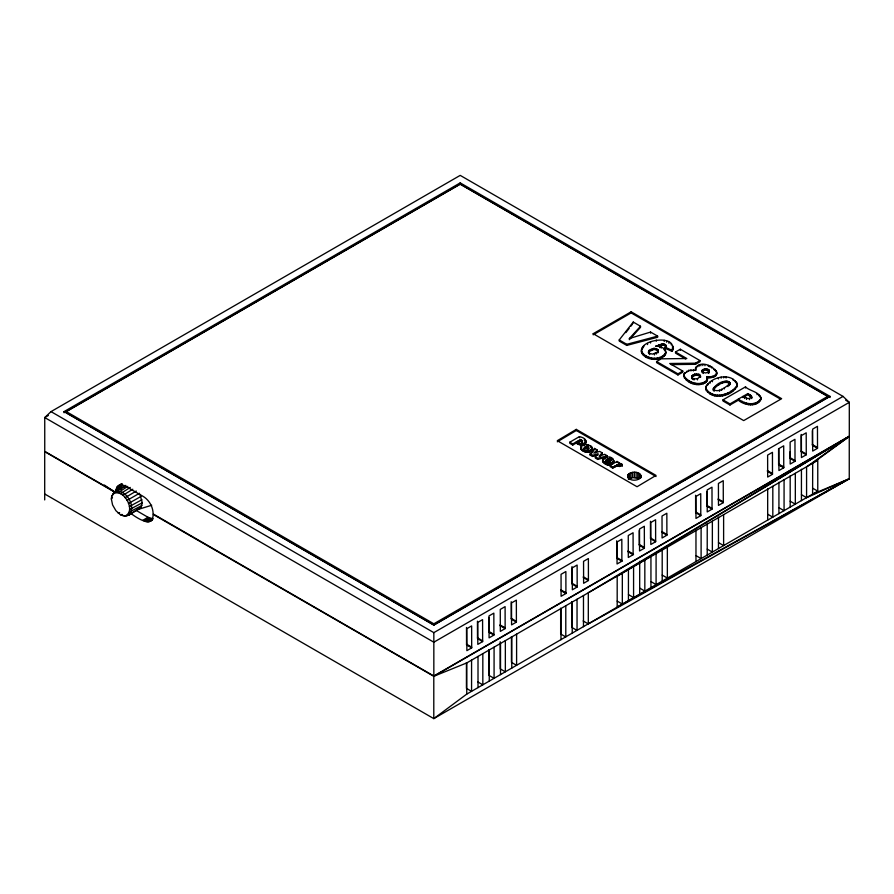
<?xml version="1.0" encoding="UTF-8"?>
<svg xmlns="http://www.w3.org/2000/svg" width="894" height="894" viewBox="0 0 894 894"><rect width="100%" height="100%" fill="white"/><g stroke="black" fill="none" stroke-linecap="round" stroke-linejoin="round"><path stroke-width="1.34" d="M121.036 489.364L122.232 484.012L117.002 487.029L115.829 490.828L121.059 487.811M580.999 447.223C583.313 456.465 600.857 446.788 586.207 444.631C571.154 446.776 592.163 458.857 592.04 447.603M580.988 448.989L581.748 447.168M706.942 376.62L706.942 377.737C731.068 378.263 703.645 355.22 695.532 368.015L695.934 370.272L688.749 370.339L683.999 373.949C683.586 383.839 701.6 388.566 707.344 380.654L706.942 376.62C710.384 377.022 715.446 376.72 716.776 372.876M695.532 369.133L695.487 370.172L695.532 368.015M737.282 386.186C735.203 371.39 709.367 376.005 705.679 387.974C709.791 401.898 734.957 396.623 737.382 384.062M707.344 380.654L707.512 378.128M139.956 494.337L142.269 502.786L140.984 507.613L128.937 515.1L125.082 516.017L120.5 514.788L115.929 510.731L112.577 504.92L111.348 498.93L111.661 496.371L115.292 491.476L125.808 485.397L124.277 486.828M125.082 516.017C136.994 510.988 122.88 486.548 112.577 494.348M783.747 467.774L778.931 470.557L778.875 448.598L783.703 445.815L783.747 467.774L778.607 464.802L778.573 448.777M795.012 461.282L790.184 464.064L790.128 442.105L794.956 439.323L795.012 461.282L789.86 458.309L789.849 452.006M683.765 376.586L683.999 373.949M577.155 442.508L572.763 445.044L569.78 443.323L569.78 442.206L579.424 436.63C592.141 439.423 582.653 447.659 576.351 441.871L576.351 442.977C578.295 446.072 588.151 445.503 585.089 441.077M760.76 400.009C761.833 392.041 749.541 391.27 745.507 386.867L723 399.864L723 400.981L729.985 405.016L738.355 400.188C744.132 405.641 759.185 407.843 760.928 397.852M606.266 460.008L605.763 461.215L610.468 463.606L610.468 464.724C604.702 466.992 598.533 457.907 606.892 457.18C616.29 455.057 615.81 470.3 606.266 461.125L606.266 460.008L611.641 463.103L613.932 460.611M602.567 461.393L602.712 459.516M665.963 345.553L664.946 348.213L671.93 351.353L671.93 350.247C677.384 335.675 646.194 338.424 642.082 348.012C638.26 359.679 660.61 363.422 665.516 354.259C667.282 348.492 660.208 345.743 655.548 346.157L663.348 343.866L665.728 344.95L665.963 346.671L665.728 344.95M665.516 354.259L665.594 350.783M627.744 475.161C627.286 481.33 638.227 481.62 640.931 477.206C641.389 471.049 630.449 470.747 627.744 475.161L627.744 477.754M778.607 464.802L783.066 466.746M671.93 351.353L673.372 348.716L673.271 346.324M702.014 371.96L702.293 370.049L705.724 368.686L709.132 370.027L709.11 372.731L709.132 370.027M579.837 441.535L578.306 440.742C579.848 442.854 584.24 440.831 580.452 439.49L572.763 443.938L569.78 442.206M705.679 387.974C712.049 400.087 731.247 395.182 737.282 385.068M751.82 396.645L751.53 398.545L751.351 395.74L747.92 393.55L729.985 403.898L723 399.864M729.649 383.861L729.85 382.643C724.9 378.497 713.904 384.543 713.211 390.387C715.602 385.727 724.9 379.514 729.85 383.749L729.649 384.968L729.649 383.861C725.615 387.046 718.262 393.561 713.211 389.281L713.2 388.7M691.61 376.665L691.867 378.743L692.012 375.648L694.761 374.05L699.443 374.441L700.572 377.313L700.315 375.223M691.61 377.782L692.012 375.648M700.572 376.195L697.465 378.765L694.035 378.877L691.867 377.637M608.222 459.013L608.222 460.131L608.814 460.019L608.814 458.901L607.562 459.27C608.669 458.264 612.2 459.337 610.2 460.79L607.562 459.27L607.562 460.388M126.982 515.425L128.937 515.1C136.681 506.932 126.233 488.839 115.292 491.476L114.03 492.996M606.266 461.125L605.663 461.874L606.221 462.723L606.221 461.606M648.988 350.459L648.452 352.683L648.988 350.459L654.039 348.291L658.107 349.822L657.749 353.007L658.33 350.806M602.712 460.633L602.936 459.125M641.356 351.085C645.524 359.321 660.174 361.109 665.516 353.141M584.173 448.095L584.263 448.531C589.973 451.314 588.8 443.145 584.173 448.095L584.173 449.213L586.073 447.782L588.744 448.274M738.343 400.188L738.343 399.082C744.512 404.043 755.609 406.401 760.76 398.903M683.765 375.48C687.855 382.956 701.377 387.068 707.344 379.537M683.999 375.055L685.005 372.519M629.376 338.524L650.575 332.065L657.638 336.133L657.638 337.25L626.772 345.419L619.229 341.072L619.229 339.955L633.243 322.052L640.506 326.254L640.506 327.36L629.376 339.642L629.376 338.524L640.506 326.254M625.822 332.646L629.119 328.433M630.762 326.321L632.416 324.22M598.108 454.822L592.532 456.454L590.141 455.08L590.141 453.962L594.532 448.43L597.125 449.928L597.125 451.045L595.482 452.632M590.141 455.08L593.806 450.464M117.002 487.029L120.724 484.257M111.661 496.371L113.761 492.896L125.462 486.135M597.125 449.928L593.851 453.113L599.662 451.392L602.087 452.789L599.148 456.186L604.69 454.297L607.261 455.784L607.261 456.89L597.695 459.438L595.315 458.063L595.315 456.946L598.108 453.705L592.532 455.348L590.141 453.962M599.885 456.454L602.087 453.906L602.087 452.789M115.929 492.415L117.293 490.851M111.348 498.93L112.465 497.712M664.946 348.213L665.728 347.375M118.131 492.639L127.797 486.37M118.634 485.464L122.02 484.861L124.657 485.666L142.861 496.215C149.007 499.768 153.086 506.82 153.12 513.916L433.836 675.987L849.3 436.127L849.3 402.334L843.031 396.4L460.209 175.38L51.014 411.62L44.745 417.565L44.745 451.347L115.807 492.382M120.5 493.644L130.289 487.431M751.53 397.428L748.133 398.657L742.903 396.444L742.903 397.562L747.92 394.656L751.82 397.763M709.132 371.144L705.724 369.792L702.293 371.166L702.293 370.049M702.014 370.842L703.243 372.373L705.712 372.988L709.11 371.613M122.869 495.365L132.781 489.241M692.012 376.765L696.493 374.91L700.315 376.34M648.988 351.565L654.039 349.409L657.191 350.113L658.33 351.923M628.426 479.396L632.572 477.564L639.165 478.581L639.165 473.395M130.837 513.379C135.564 517.078 153.455 529.46 153.086 514.363L433.791 676.289L466.757 662.923L817.764 460.321L817.764 491.141L466.757 694.113L433.791 718.62L44.7 493.98M648.452 351.565L649.67 353.465L652.665 354.113L657.749 351.89M812.612 463.293L849.255 436.428L849.255 478.759L433.791 718.62L433.791 676.289L849.255 436.428L806.578 466.858L806.578 497.679L849.255 478.759L588.308 623.934L583.156 620.961M125.082 497.701L136.279 491.029M617.184 576.217L849.255 436.428L588.308 592.744L588.308 623.934M576.284 429.377L557.308 440.697L637.053 486.738L656.028 475.418L576.284 429.377L576.284 430.483L557.308 441.815M48.365 415.464L44.745 417.565L433.836 642.205L849.3 402.334L845.679 400.244M64.022 411.62L460.209 182.879L830.023 396.4L830.023 397.506L460.209 183.996L64.022 412.737L64.022 411.62L433.836 625.129L830.023 396.4M66.335 411.62L460.209 184.22L827.71 396.4L827.71 397.506L433.836 624.917L66.335 412.737L66.335 411.62L433.836 623.8L827.71 396.4M117.74 486.135L121.74 483.81M116.432 488.124L121.662 485.107M116.041 489.398L121.271 486.381M126.982 500.472L139.453 493.276M140.984 496.472L128.434 503.512M141.945 499.712L129.351 506.585M142.269 502.786L129.664 509.502M141.945 505.479L129.351 512.061M140.984 507.613L126.937 515.715L122.869 515.793M142.794 520.308L148.024 517.291L153.265 518.889M144.157 521.057L149.387 518.039M145.498 521.582L150.728 518.565M146.806 521.872L152.036 518.844M148.046 521.917L152.226 519.492M149.186 521.716L152.326 519.906M150.214 521.269L152.304 520.062M593.203 333.697L631.153 311.794L781.647 398.679L743.696 420.593L593.203 333.697L593.203 334.814L631.153 312.911L780.44 399.104M671.048 364.607L695.498 364.305L700.002 361.712L700.002 360.595L695.498 363.199L669.695 363.5L682.781 371.066L682.781 372.183L677.954 374.966L656.587 362.64L656.587 361.522L661.258 358.829L686.804 358.528L675.506 352.001L675.506 353.119L685.676 358.986M675.506 352.001L680.312 349.23L700.002 360.595M656.587 361.522L677.954 373.86L682.781 371.066M619.564 462.88L618.413 463.539L621.419 463.774L622.347 465.841L619.609 466.467L617.251 465.808L612.759 468.132L610.066 466.579L610.066 465.461L617.05 461.427L619.564 462.88L619.564 463.997M610.066 465.461L612.759 467.026L618.48 464.601L619.609 465.349L619.609 466.467M51.014 411.62L433.836 632.639L843.031 396.4M471.686 647.871L466.869 650.664L466.813 628.706L471.641 625.912L471.686 647.871L466.545 644.909L466.5 627.487M482.637 641.59L477.809 644.373L477.765 622.414L482.581 619.631L482.637 641.59L477.497 638.618L477.452 621.196M493.89 635.086L489.074 637.869L489.018 615.91L493.846 613.128L493.89 635.086L488.75 632.114L488.716 617.475M505.144 628.594L500.327 631.376L500.271 609.417L505.099 606.635L505.144 628.594L500.003 625.621M516.397 622.09L511.58 624.884L511.524 602.925L516.352 600.131L516.397 622.09L511.256 619.129L511.212 601.707M565.924 593.504L561.097 596.287L561.052 574.328L565.868 571.545L565.924 593.504L560.773 590.532M577.178 587L572.35 589.794L572.305 567.835L577.122 565.042L577.178 587L572.037 584.039L571.992 566.617M588.431 580.508L583.614 583.29L583.558 561.331L588.386 558.549L588.431 580.508L583.29 577.535M621.878 561.197L617.05 563.98L617.005 542.021L621.822 539.238L621.878 561.197L616.726 558.225L616.692 540.814M633.131 554.705L628.303 557.487L628.259 535.528L633.075 532.746L633.131 554.705L627.99 551.732M644.384 548.201L639.556 550.983L639.512 529.024L644.328 526.242L644.384 548.201L639.244 545.228L639.21 530.589M655.637 541.708L650.821 544.491L650.765 522.532L655.593 519.749L655.637 541.708L650.497 538.736L650.452 521.314M666.89 535.204L662.074 537.987L662.018 516.028L666.846 513.245L666.89 535.204L661.75 532.232M700.784 515.637L695.968 518.419L695.912 496.461L700.74 493.678L700.784 515.637L695.644 512.664L695.599 495.254M712.037 509.144L707.221 511.927L707.165 489.968L711.993 487.185L712.037 509.144L706.897 506.172L706.863 491.532M723.302 502.64L718.474 505.423L718.418 483.464L723.246 480.681L723.302 502.64L718.15 499.668M772.494 474.278L767.678 477.061L767.622 455.102L772.45 452.319L772.494 474.278L767.354 471.306M806.265 454.778L801.437 457.56L801.382 435.601L806.209 432.819L806.265 454.778L801.192 451.85L801.147 434.428M817.518 448.285L812.691 451.068L812.646 429.109L817.462 426.326L817.518 448.285L812.367 445.313L812.333 430.673M581.145 441.636L582.005 441.155M605.048 458.756L604.199 459.17L604.199 458.063M139.453 509.032L137.452 509.647L151.701 505.255M118.131 513.055L119.617 512.608M665.728 346.067L663.348 344.983L658.912 345.754L658.912 344.637M595.315 456.946L597.695 458.331L607.261 455.784M619.229 339.955L626.772 344.313L657.638 336.133M619.609 465.349L622.347 464.735M120.5 514.788L122.109 514.43M128.434 514.084L130.468 513.681M602.567 460.287L606.11 463.237L610.468 463.606M608.814 460.019L610.893 461.025L610.893 459.907M664.946 347.096L671.93 350.247M812.367 444.564L817.518 447.536M801.192 451.112L806.265 454.04M789.86 457.56L795.012 460.533M778.607 464.064L783.747 467.037M812.691 488.213L817.764 491.141M767.354 470.557L772.494 473.529M801.437 494.706L806.578 497.679M790.184 501.21L795.325 504.182L795.325 473.362M778.931 507.703L784.072 510.675L784.072 479.854M767.678 514.206L772.818 517.179L772.818 486.358M718.15 498.93L723.302 501.903M706.897 505.423L712.037 508.395M576.284 430.483L656.028 476.536M580.452 440.608L581.927 441.547L581.927 440.44L580.452 439.49L580.452 440.608L582.128 441.938M695.644 511.927L700.784 514.899M718.474 542.613L723.615 545.575L723.615 514.754M707.221 549.106L712.362 552.079L712.362 521.258M661.75 531.494L666.89 534.467M695.968 555.599L701.108 558.571L701.108 527.751M650.497 537.987L655.637 540.959M639.244 544.491L644.384 547.463M627.99 550.983L633.533 554.179M662.197 575.099L667.349 578.072L667.349 547.251M616.726 557.487L622.28 560.683M650.944 581.592L656.084 584.564L656.084 553.744M639.691 588.096L644.831 591.068L644.831 560.247M628.437 594.588L633.578 597.561L633.578 566.74M583.29 576.798L588.431 579.759M617.184 601.092L622.325 604.065L622.325 573.244M572.037 583.29L577.178 586.263M560.773 589.794L565.924 592.756M511.256 618.38L516.397 621.352M500.003 624.884L505.144 627.845M488.75 631.376L493.89 634.349M477.497 637.869L482.637 640.842M466.545 644.161L471.686 647.133M477.687 681.854L482.827 684.826L482.827 653.637M114.566 492.08L44.7 451.649L44.7 499.925M136.067 510.351L148.024 517.291M104.341 485.029L114.622 492.002M610.468 464.724L608.076 463.058L608.076 461.941M713.792 369.356L715.289 370.585L715.289 369.479M622.347 465.841L621.945 464.176M672.612 346.168L673.372 348.716M706.942 377.737L707.512 379.246M613.72 460.969L613.932 461.729M760.928 398.959L760.66 396.78M737.382 385.18L737.137 382.99M665.594 351.89L665.751 353.074M592.107 449.369L591.694 446.955M812.691 462.757L812.612 494.114L849.255 478.759L617.184 607.026L617.184 575.635M801.437 469.249L801.437 500.651M790.184 475.753L790.184 507.144M778.931 482.246L778.931 513.648M767.678 488.739L767.678 520.14M760.168 399.92L760.168 401.037M759.922 395.718L759.922 396.824M759.151 400.914L759.151 402.032M758.727 394.634L758.727 395.751M757.699 401.887L757.699 403.004M757.073 393.55L757.073 394.656M755.966 402.747L755.966 403.853M754.156 403.35L754.156 404.457M752.267 403.686L752.267 404.803M751.351 395.74L751.351 396.858M750.323 403.775L750.323 404.893M749.898 394.69L749.898 395.807M749.53 398.545L749.53 399.663M748.323 403.596L748.323 404.714M747.92 393.55L747.92 394.656M746.49 398.322L746.49 399.428M746.3 403.116L746.3 404.233M745.507 386.867L745.507 387.985M744.601 397.428L744.601 398.545M744.233 402.345L744.233 403.462M742.143 401.272L742.143 402.389M736.947 385.996L736.947 387.102M736.455 381.85L736.455 382.967M735.483 387.817L735.483 388.935M735.214 380.643L735.214 381.76M733.292 379.369L733.292 380.486M733.382 389.572L733.382 390.689M730.856 391.214L730.856 392.332M729.85 382.643L729.895 384.331M729.985 403.898L729.985 405.016M729.526 382.118L729.526 383.235M729.023 384.599L729.023 385.716M728.912 381.649L728.912 382.766M728.096 381.291L728.096 382.408M727.939 385.504L727.939 386.61M727.872 392.79L727.872 393.908M727.18 381.101L727.18 382.219M726.185 381.101L726.185 382.207M726.107 376.899L726.107 378.006M725.101 381.269L725.101 382.375M725.034 393.975L725.034 395.092M724.386 387.772L724.386 388.89M723.682 376.787L723.682 377.905M722.33 382.263L722.33 383.37M722.352 394.779L722.352 395.897M721.648 389.259L721.648 390.376M721.145 377.078L721.145 378.196M719.826 395.193L719.826 396.31M719.558 390.186L719.558 391.293M718.575 384.23L718.575 385.348M718.418 377.827L718.418 378.933M718.474 517.145L718.474 548.547M717.357 395.204L717.357 396.321M716.742 371.803L716.776 373.994M716.273 370.664L716.273 371.781M716.418 373.86L716.418 374.977M715.681 374.754L715.681 375.86M715.155 386.431L715.155 387.538M714.865 394.802L714.865 395.908M714.574 375.547L714.574 376.665M714.094 387.314L714.094 388.432M714.094 390.242L714.094 391.348M713.468 388.063L713.468 389.169M712.887 376.273L712.887 377.391M712.395 380.643L712.395 381.749M712.362 393.963L712.362 395.081M711.792 366.965L711.792 368.071M710.875 376.698L710.875 377.804M710.082 366.071L710.082 367.188M710.004 382.151L710.004 383.258M709.836 392.712L709.836 393.829M709.076 376.776L709.076 377.883M708.372 365.389L708.372 366.495M708.294 369.334L708.294 370.451M708.227 372.329L708.227 373.446M708.07 383.649L708.07 384.766M707.5 391.103L707.5 392.209M707.221 523.649L707.221 555.051M707.076 368.842L707.076 369.96M706.685 385.079L705.936 387.46L705.936 386.353M706.495 380.799L706.495 381.917M706.159 389.538L706.159 390.656M705.724 368.686L705.724 369.792M704.93 364.596L704.93 365.713M705.053 381.894L705.053 383.012M704.371 368.842L704.371 369.96M703.243 372.373L703.243 373.491M703.22 382.733L703.22 383.839M703.165 369.334L703.165 370.451M702.807 364.484L702.807 365.59M702.326 371.647L702.326 372.753M701.119 383.269L701.119 384.386M700.885 364.629L700.885 365.747M699.443 374.441L699.443 375.558M699.164 365.043L699.164 366.16M698.952 383.526L698.952 384.632M698.125 373.949L698.125 375.055M697.655 365.724L697.655 366.842M697.465 378.765L697.465 379.883M696.951 383.481L696.951 384.599M696.493 373.804L696.493 374.91M696.258 366.797L696.258 367.915M695.968 530.142L695.968 561.544M695.498 363.199L695.498 364.305M694.996 383.146L694.996 384.264M694.761 374.05L694.761 375.167M694.035 378.877L694.035 379.995M693.353 369.825L693.353 370.943M693.141 374.731L693.141 375.849M692.962 382.531L692.962 383.649M692.738 378.408L692.738 379.514M690.961 369.859L690.961 370.965M690.95 381.693L690.95 382.811M689.006 380.688L689.006 381.794M688.749 370.339L688.749 371.446M686.681 371.256L686.681 372.373M686.056 378.743L686.056 379.849M684.379 377.044L684.379 378.151M680.312 349.23L680.312 350.347M677.954 373.86L677.954 374.966M672.925 348.906L672.925 350.012M671.238 343.721L671.238 344.838M668.98 342.246L668.98 343.363M666.656 341.106L666.656 342.223M665.08 344.425L665.08 345.542M665.047 349.688L665.047 350.806M664.879 354.27L664.879 355.376M664.22 340.312L664.22 341.43M664.264 344.067L664.264 345.185M664.119 348.694L664.119 349.8M663.829 355.32L663.829 356.438M663.348 343.866L663.348 344.983M662.32 343.832L662.32 344.939M662.376 356.304L662.376 357.421M662.197 549.642L662.197 581.033M661.18 343.944L661.18 345.062M661.214 347.017L661.214 348.124M659.984 357.388L659.984 358.494M659.537 346.514L659.537 347.632M658.107 349.822L658.107 350.94M657.258 358.047L657.258 359.164M657.191 348.995L657.191 350.113M656.297 340.066L656.297 341.184M656.285 352.985L656.285 354.091M655.749 348.448L655.749 349.565M654.453 353.8L654.453 354.918M654.386 358.259L654.386 359.366M654.039 348.291L654.039 349.409M652.195 348.593L652.195 349.71M651.558 357.969L651.558 359.086M650.944 556.135L650.944 587.537M650.575 332.065L650.575 333.171M650.553 341.899L650.553 343.017M650.385 349.386L650.385 350.493M649.67 353.465L649.67 354.583M648.698 352.605L648.698 353.722M648.742 357.164L648.742 358.282M647.547 343.452L647.547 344.57M645.937 355.823L645.937 356.929M644.105 345.799L642.909 348.034L642.909 346.917M643.177 353.89L643.177 355.007M642.272 352.951L642.272 354.069M642.082 348.012L641.568 350.191L641.568 349.073M641.668 352.024L641.668 353.141M641.322 350.102L641.356 352.191M640.931 475.161L640.931 477.754M640.249 474.211L640.249 478.1M639.691 561.298L639.691 594.029M637.746 472.77L637.746 477.955M636.103 472.378L636.103 477.564M634.338 472.244L634.338 477.43M633.243 322.052L633.243 323.17M632.572 472.378L632.572 477.564M631.153 311.794L631.153 312.911M630.929 472.77L630.929 477.955M629.51 473.395L629.51 478.581M628.426 474.211L628.426 478.1M628.437 569.132L628.437 600.533M626.772 344.313L626.772 345.419M621.419 463.774L621.419 464.88M619.05 464.802L619.05 465.919M618.48 464.601L618.48 465.707M617.81 464.589L617.81 465.696M617.251 464.701L617.251 465.808M617.05 461.427L617.05 462.544M616.614 464.914L616.614 466.031M615.106 465.673L615.106 466.78M613.731 461.371L613.731 462.489M613.463 461.762L613.463 462.868M613.083 462.142L613.083 463.26M613.038 459.058L613.038 460.175M612.759 467.026L612.759 468.132M611.809 458.22L611.809 459.337M611.943 462.936L611.943 464.042M611.641 463.103L611.641 464.221M610.747 459.538L610.747 460.656M610.334 459.203L610.334 460.321M609.909 457.415L609.909 458.533M609.641 458.946L609.641 460.052M608.892 463.74L608.892 464.858M608.177 463.718L608.177 464.835M607.495 463.64L607.495 464.746M607.16 461.93L607.16 463.047M606.825 463.483L606.825 464.589M606.646 461.807L606.646 462.913M606.11 463.237L606.11 464.344M605.942 457.359L605.942 458.466M605.83 460.399L605.83 461.516M605.663 460.768L605.763 462.332M604.59 462.489L604.59 463.595M603.439 461.706L603.439 462.824M602.791 461.002L602.791 462.109M597.695 458.331L597.695 459.438M594.532 448.43L594.532 449.548M592.532 455.348L592.532 456.454M591.962 448.766L591.962 449.883M591.66 449.257L591.66 450.375M591.191 449.716L591.191 450.833M591.068 446.329L591.068 447.447L590.152 445.715M590.554 450.14L590.554 451.258M589.716 450.554L589.716 451.66M588.744 447.168L588.554 449.201L588.554 448.084M588.822 450.833L588.822 451.951M588.353 446.81L588.353 447.916M588.252 444.921L588.252 446.028M587.861 448.598L587.861 449.704M587.861 451.001L587.861 452.118M587.704 446.564L587.704 447.671M587.246 444.709L587.246 445.827M586.933 446.508L586.933 447.626M586.844 451.057L586.844 452.163M586.073 446.665L586.073 447.782M585.916 440.887L585.961 442.899M585.704 442.228L585.704 443.346M585.805 450.978L585.805 452.085M585.604 440.429L585.604 441.535M585.268 442.653L585.268 443.77M585.179 447.078L585.179 448.196M584.799 450.766L584.799 451.872M584.642 443.066L584.642 444.184M584.464 447.603L584.464 448.721M584.374 439.49L584.374 440.608M584.218 444.843L584.218 445.961M584.263 448.531L584.263 449.648M583.905 443.435L583.905 444.553M583.816 450.42L583.816 451.537M583.48 595.527L583.48 626.716M583.123 443.692L583.123 444.81M582.854 449.939L582.854 451.057M582.318 443.837L582.318 444.955M582.128 440.82L582.005 442.273M582.106 449.447L582.106 450.565M581.659 441.446L581.659 442.564M581.48 443.882L581.48 445M581.547 448.933L581.547 450.051M581.301 439.982L581.301 441.1M581.256 446.609L581.256 447.726M581.178 448.408L581.178 449.526M580.631 443.804L580.631 444.921M579.759 443.592L579.759 444.709M579.424 436.63L579.424 437.747M579.033 441.155L579.033 442.273M578.876 443.268L578.876 444.385M577.982 442.809L577.982 443.927M577.043 599.237L577.043 630.426L571.903 627.465L571.903 601.696M572.763 443.938L572.763 445.044M572.227 602.031L572.227 633.22M565.79 605.741L565.79 636.93L560.65 633.958L560.65 608.188M560.974 608.523L560.974 639.713M516.598 634.148L516.598 665.337L511.446 662.365L511.446 636.595M511.77 636.93L511.77 668.12M505.345 640.64L505.345 671.83L500.193 668.857L500.193 641.736M500.517 643.423L500.517 674.612M494.08 647.144L494.08 678.334L488.94 675.361L488.94 649.592M489.264 649.927L489.264 681.116M478.011 656.419L478.011 687.609M471.574 660.141L471.574 691.33L466.433 688.358L466.433 662.588M466.757 662.923L466.757 694.113M460.209 182.879L460.209 183.996M433.836 623.8L433.836 624.917M433.836 632.639L433.836 675.987"/></g></svg>
